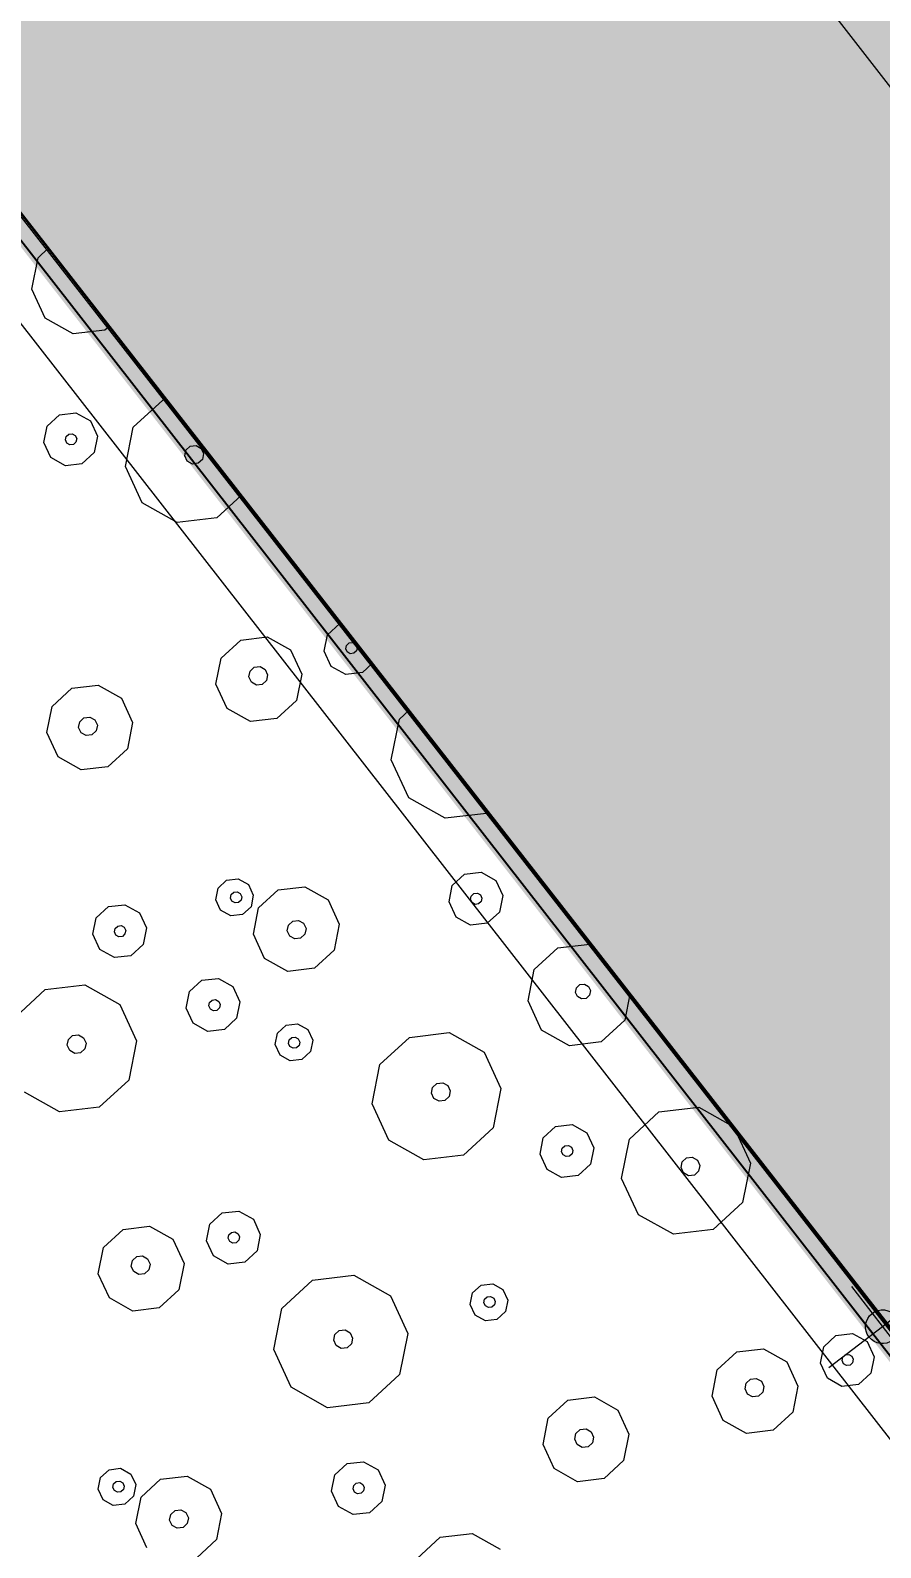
# Model space of a CAD drawing. Header units: metres. Extents: x -2858 to 512, y -1995 to 1252.
# Drawn here: x -931.521 to -929.002, y -880.615 to -876.12 of the extents above; entities that cross this region are included whole.
import ezdxf
from ezdxf.enums import TextEntityAlignment as Align
from ezdxf.lldxf.tags import DXFTag

# ---------------------------------------------------------------- set-up
doc = ezdxf.new("R2010")
doc.units = ezdxf.units.M
for name, color, linetype in [('Calque commun', 7, 'Continuous'), ('Calque11', 7, 'Continuous'), ('Calque17', 7, 'Continuous')]:
    doc.layers.add(name, color=color, linetype=linetype)
doc.styles.add('ARIAL', font='arial.ttf')
tags = doc.linetypes.add('DASHDOT2', pattern=[0.5, 0.25, -0.125, 0, -0.125]).pattern_tags.tags
tags[10:11] = [DXFTag(74, 4), DXFTag(75, 0), DXFTag(340, '0'), DXFTag(46, 1.0), DXFTag(50, 0.0), DXFTag(44, 0.0), DXFTag(45, 0.0)]
tags[8:9] = [DXFTag(74, 4), DXFTag(75, 0), DXFTag(340, '0'), DXFTag(46, 1.0), DXFTag(50, 0.0), DXFTag(44, 0.0), DXFTag(45, 0.0)]
tags[6:7] = [DXFTag(74, 4), DXFTag(75, 0), DXFTag(340, '0'), DXFTag(46, 1.0), DXFTag(50, 0.0), DXFTag(44, 0.0), DXFTag(45, 0.0)]
tags[4:5] = [DXFTag(74, 4), DXFTag(75, 0), DXFTag(340, '0'), DXFTag(46, 1.0), DXFTag(50, 0.0), DXFTag(44, 0.0), DXFTag(45, 0.0)]
tags = doc.linetypes.add('HIDDENX2', pattern=[0.75, 0.5, -0.25]).pattern_tags.tags
tags[6:7] = [DXFTag(74, 4), DXFTag(75, 0), DXFTag(340, '0'), DXFTag(46, 1.0), DXFTag(50, 0.0), DXFTag(44, 0.0), DXFTag(45, 0.0)]
tags[4:5] = [DXFTag(74, 4), DXFTag(75, 0), DXFTag(340, '0'), DXFTag(46, 1.0), DXFTag(50, 0.0), DXFTag(44, 0.0), DXFTag(45, 0.0)]

# ---------------------------------------------------------------- blocks, each defined once
blk = doc.blocks.new('hatch8')
at = {"layer": 'Calque commun', "color": 6, "linetype": 'Continuous', "lineweight": 9}
mesh = blk.add_polyface(dxfattribs=at)
corners = [(-39.1748, -20.5153), (-32.5653, -22.3507), (-39.1748, -29.7153), (-32.5653, -29.7153), (-25.9653, -22.3507), (-32.5653, -31.5507), (-25.9653, -31.5507), (-25.9653, -29.7153), (-19.3559, -29.7153), (-32.5653, -20.5153), (-25.9653, -20.5153), (-19.3559, -20.5153)]
mesh.append_faces([[corners[k] for k in face] for face in [(0, 1, 2), (7, 4, 8), (8, 4, 11)]], dxfattribs={"vtx0": -1, "vtx1": -1, "color": 6})
mesh.append_faces([[corners[k] for k in face] for face in [(7, 3, 4)]], dxfattribs={"vtx0": -1, "vtx1": -1, "vtx2": -1, "color": 6})
mesh.append_faces([[corners[k] for k in face] for face in [(3, 1, 4)]], dxfattribs={"vtx0": -1, "vtx2": -1, "color": 6})
mesh.append_faces([[corners[k] for k in face] for face in [(5, 3, 6), (9, 1, 0), (10, 11, 4)]], dxfattribs={"vtx1": -1, "color": 6})
mesh.append_faces([[corners[k] for k in face] for face in [(7, 6, 3), (3, 2, 1)]], dxfattribs={"vtx1": -1, "vtx2": -1, "color": 6})
blk = doc.blocks.new('toitvilla911-13')
at = {"layer": 'Calque commun', "color": 0, "linetype": 'ByBlock', "lineweight": -2}
blk.add_blockref('hatch8', (0, 0), dxfattribs=at)
at = {"layer": 'Calque commun', "color": 9, "linetype": 'HIDDENX2', "lineweight": 18}
mesh = blk.add_polyface(dxfattribs=at)
corners = [(-25.0415, -29.7153), (-26.3748, -22.3507), (-26.1748, -29.7153), (-39.1748, -29.7153), (-33.5448, -29.7153), (-32.5748, -22.3507), (-26.1748, -31.5507), (-32.7653, -29.7153), (-19.7748, -20.5153), (-26.3748, -20.5153), (-32.7653, -31.5507), (-39.1748, -20.5153), (-19.7748, -29.7153), (-32.5748, -20.5153)]
mesh.append_faces([[corners[k] for k in face] for face in [(6, 7, 10), (11, 5, 13)]], dxfattribs={"vtx0": -1, "color": 9})
mesh.append_faces([[corners[k] for k in face] for face in [(0, 1, 2), (12, 1, 0)]], dxfattribs={"vtx0": -1, "vtx1": -1, "color": 9})
mesh.append_faces([[corners[k] for k in face] for face in [(2, 1, 7)]], dxfattribs={"vtx0": -1, "vtx1": -1, "vtx2": -1, "color": 9})
mesh.append_faces([[corners[k] for k in face] for face in [(7, 1, 5)]], dxfattribs={"vtx0": -1, "vtx2": -1, "color": 9})
mesh.append_faces([[corners[k] for k in face] for face in [(3, 4, 5), (6, 2, 7), (11, 3, 5), (12, 8, 1), (4, 7, 5)]], dxfattribs={"vtx1": -1, "vtx2": -1, "color": 9})
mesh.append_faces([[corners[k] for k in face] for face in [(8, 9, 1)]], dxfattribs={"vtx2": -1, "color": 9})
blk = doc.blocks.new('geometrebondepartleger')
at = {"layer": 'Calque commun', "color": 10, "linetype": 'DASHDOT2', "lineweight": 18, "flags": 128}
blk.add_lwpolyline([(45.2867, 98.0868), (42.9361, 93.8756), (22.4919, 69.3549), (46.896, 54.8213), (60.0219, 76.4824), (130.1549, 64.2531), (145.3143, 148.376), (109.3485, 154.881), (91.263, 130.1164), (87.3779, 124.8321), (86.3313, 123.2789), (83.8109, 118.8118), (74.9183, 102.5858), (72.6157, 98.3586), (63.0649, 85.9136), (45.1583, 97.9611)], close=True, dxfattribs=at)
at = {"layer": 'Calque11', "color": 7, "linetype": 'Continuous', "lineweight": 9}
blk.add_polyline3d([(125.0277, 35.9078, 79), (133.3383, 81.851, 79), (145.3136, 148.3761, 79)], dxfattribs=at)
at = {"layer": 'Calque17', "color": 1, "linetype": 'Continuous', "lineweight": 9}
for points in [[(125.174, 36.6886, 79), (126.5286, 44.1348, 79), (125.0378, 35.9435, 79), (126.4161, 43.4883, 79), (128.681, 56.0642, 79), (129.9759, 63.1341, 79), (132.1933, 75.6042, 79), (133.3383, 81.851, 79), (135.2222, 92.3412, 79), (136.4776, 99.3268, 79), (138.1727, 108.7115, 79), (140.4846, 121.4626, 79), (141.0933, 124.9318, 79)], [(125.3707, 36.6528, 79), (126.7254, 44.0992, 79), (125.2346, 35.9078, 79), (126.6129, 43.4526, 79), (128.8778, 56.0285, 79), (130.1727, 63.0986, 79), (132.3901, 75.5687, 79), (133.5351, 81.8153, 79), (135.4191, 92.3058, 79), (136.6745, 99.2914, 79), (138.3695, 108.676, 79), (140.6815, 121.4274, 79), (141.2903, 124.8972, 79)]]:
    blk.add_polyline3d(points, dxfattribs=at)
blk = doc.blocks.new('new49')
at = {"layer": 'Calque commun', "color": 1, "linetype": 'Continuous', "lineweight": 9}
blk.add_arc((0, 0), 0.5, 0, 359.9994, dxfattribs=at)
blk = doc.blocks.new('new50')
at = {"layer": 'Calque commun', "color": 1, "linetype": 'Continuous', "lineweight": 9}
blk.add_arc((0, 0), 0.5, 0, 359.9994, dxfattribs=at)
blk = doc.blocks.new('DimLine13683')
at = {"layer": 'Calque commun', "color": 1, "linetype": 'Continuous', "lineweight": 9}
for p, q in [((64.5065, 94.9271), (64.57, 95.2712)), ((64.5337, 95.0746), (64.337, 95.1108)), ((64.5337, 95.0746), (67.4397, 94.5384)), ((67.4125, 94.3909), (67.476, 94.7351)), ((67.4397, 94.5384), (67.6364, 94.5021))]:
    blk.add_line(p, q, dxfattribs=at)
at = {"layer": 'Calque commun', "color": 1, "linetype": 'Continuous', "lineweight": 9, "xscale": 0.1000000055765411, "yscale": 0.1000000055765411, "zscale": 0.1000000055765411, "rotation": 349.5466312477312}
for name, p in [('new49', (64.5337, 95.0746)), ('new50', (67.4397, 94.5384))]:
    blk.add_blockref(name, p, dxfattribs=at)
at = {"layer": 'Calque commun', "color": 1, "linetype": 'Continuous', "lineweight": 9, "style": 'ARIAL'}
blk.add_text('300', height=0.30925, rotation=349.5466, dxfattribs=at).set_placement((65.9885, 94.8163), align=Align.BOTTOM_CENTER)
blk = doc.blocks.new('DimLine13707')
at = {"layer": 'Calque commun', "color": 1, "linetype": 'Continuous', "lineweight": 9}
blk.add_line((63.3796, 84.9677), (65.0032, 93.82), dxfattribs=at)
blk = doc.blocks.new('pattern')
at = {"layer": 'Calque commun', "color": 54, "linetype": 'Continuous', "lineweight": 9}
for p, q in [((67.5027, 94.5342), (67.5224, 94.5795)), ((67.5224, 94.5795), (67.565, 94.6047)), ((67.565, 94.6047), (67.6142, 94.6)), ((67.6142, 94.6), (67.6513, 94.5672)), ((67.5135, 94.4859), (67.5027, 94.5342)), ((67.5649, 94.529), (67.5691, 94.5386)), ((67.5672, 94.5189), (67.5649, 94.529)), ((67.5691, 94.5386), (67.578, 94.5438)), ((67.578, 94.5438), (67.5884, 94.5429)), ((67.5884, 94.5429), (67.5961, 94.536)), ((67.5961, 94.536), (67.5984, 94.5259)), ((67.6513, 94.5672), (67.662, 94.519)), ((67.5506, 94.4532), (67.5135, 94.4859)), ((67.575, 94.512), (67.5672, 94.5189)), ((67.5853, 94.511), (67.575, 94.512)), ((67.5943, 94.5163), (67.5853, 94.511)), ((67.5984, 94.5259), (67.5943, 94.5163)), ((67.662, 94.519), (67.6424, 94.4736)), ((67.7375, 94.4692), (67.8056, 94.5094)), ((67.8056, 94.5094), (67.8843, 94.5019)), ((67.8843, 94.5019), (67.9436, 94.4495)), ((67.5998, 94.4485), (67.5506, 94.4532)), ((67.6424, 94.4736), (67.5998, 94.4485)), ((67.706, 94.3966), (67.7375, 94.4692)), ((67.9436, 94.4495), (67.9608, 94.3723)), ((67.7232, 94.3194), (67.706, 94.3966)), ((67.799, 94.3792), (67.8059, 94.3951)), ((67.8059, 94.3951), (67.8208, 94.4039)), ((67.8208, 94.4039), (67.838, 94.4022)), ((67.838, 94.4022), (67.851, 94.3908)), ((67.8028, 94.3623), (67.799, 94.3792)), ((67.8157, 94.3509), (67.8028, 94.3623)), ((67.833, 94.3492), (67.8157, 94.3509)), ((67.8479, 94.358), (67.833, 94.3492)), ((67.8547, 94.3739), (67.8479, 94.358)), ((67.851, 94.3908), (67.8547, 94.3739)), ((67.9608, 94.3723), (67.9294, 94.2997)), ((67.7825, 94.267), (67.7232, 94.3194)), ((67.8613, 94.2595), (67.7825, 94.267)), ((67.9294, 94.2997), (67.8613, 94.2595)), ((68.178, 94.1916), (68.2462, 94.2318)), ((68.2462, 94.2318), (68.3249, 94.2243)), ((68.3249, 94.2243), (68.3842, 94.172)), ((68.1466, 94.119), (68.178, 94.1916)), ((68.3842, 94.172), (68.4014, 94.0947)), ((68.2539, 94.119), (68.2688, 94.1278)), ((68.2688, 94.1278), (68.286, 94.1262)), ((68.286, 94.1262), (68.299, 94.1147)), ((68.7066, 94.0415), (68.6859, 94.1341)), ((68.1638, 94.0418), (68.1466, 94.119)), ((68.247, 94.1032), (68.2539, 94.119)), ((68.2508, 94.0863), (68.247, 94.1032)), ((68.2637, 94.0748), (68.2508, 94.0863)), ((68.2959, 94.082), (68.281, 94.0732)), ((68.3027, 94.0979), (68.2959, 94.082)), ((68.299, 94.1147), (68.3027, 94.0979)), ((68.4014, 94.0947), (68.37, 94.0222)), ((68.2231, 93.9894), (68.1638, 94.0418)), ((68.281, 94.0732), (68.2637, 94.0748)), ((68.7777, 93.9786), (68.7066, 94.0415)), ((68.3018, 93.9819), (68.2231, 93.9894)), ((68.37, 94.0222), (68.3018, 93.9819)), ((67.3396, 93.924), (67.4418, 93.9844)), ((67.4418, 93.9844), (67.5599, 93.9731)), ((67.5599, 93.9731), (67.6488, 93.8946)), ((68.8722, 93.9696), (68.7777, 93.9786)), ((67.2938, 93.8184), (67.3396, 93.924)), ((67.6488, 93.8946), (67.6747, 93.7787)), ((67.3182, 93.6993), (67.2928, 93.8131)), ((67.4377, 93.8009), (67.4445, 93.8168)), ((67.4445, 93.8168), (67.4594, 93.8256)), ((67.4594, 93.8256), (67.4767, 93.824)), ((67.4767, 93.824), (67.4897, 93.8125)), ((67.4897, 93.8125), (67.4934, 93.7956)), ((67.4414, 93.7841), (67.4377, 93.8009)), ((67.4544, 93.7726), (67.4414, 93.7841)), ((67.4716, 93.771), (67.4544, 93.7726)), ((67.4865, 93.7798), (67.4716, 93.771)), ((67.4934, 93.7956), (67.4865, 93.7798)), ((67.6747, 93.7787), (67.6274, 93.6699)), ((68.7716, 93.7539), (68.8141, 93.7791)), ((68.8141, 93.7791), (68.8634, 93.7744)), ((68.8634, 93.7744), (68.9004, 93.7416)), ((68.7519, 93.7085), (68.7716, 93.7539)), ((68.9004, 93.7416), (68.9112, 93.6934)), ((67.4071, 93.6208), (67.3182, 93.6993)), ((68.1208, 93.6591), (68.1506, 93.6767)), ((68.1506, 93.6767), (68.1851, 93.6734)), ((68.7626, 93.6603), (68.7519, 93.7085)), ((68.8141, 93.7034), (68.8182, 93.713)), ((68.8163, 93.6933), (68.8141, 93.7034)), ((68.8241, 93.6864), (68.8163, 93.6933)), ((68.8182, 93.713), (68.8272, 93.7182)), ((68.8345, 93.6854), (68.8241, 93.6864)), ((68.8272, 93.7182), (68.8375, 93.7172)), ((68.8434, 93.6907), (68.8345, 93.6854)), ((68.8375, 93.7172), (68.8453, 93.7104)), ((68.8475, 93.7002), (68.8434, 93.6907)), ((68.8453, 93.7104), (68.8475, 93.7002)), ((68.9112, 93.6934), (68.8915, 93.648)), ((67.6274, 93.6699), (67.5253, 93.6095)), ((68.107, 93.6273), (68.1208, 93.6591)), ((68.1448, 93.6245), (68.149, 93.634)), ((68.149, 93.634), (68.1579, 93.6393)), ((68.1579, 93.6393), (68.1682, 93.6383)), ((68.1682, 93.6383), (68.176, 93.6314)), ((68.176, 93.6314), (68.1783, 93.6213)), ((68.1851, 93.6734), (68.211, 93.6505)), ((68.211, 93.6505), (68.2185, 93.6167)), ((68.7997, 93.6276), (68.7626, 93.6603)), ((68.8915, 93.648), (68.8489, 93.6229)), ((67.5253, 93.6095), (67.4071, 93.6208)), ((68.1146, 93.5935), (68.107, 93.6273)), ((68.1405, 93.5706), (68.1146, 93.5935)), ((68.1471, 93.6143), (68.1448, 93.6245)), ((68.1549, 93.6075), (68.1471, 93.6143)), ((68.1652, 93.6065), (68.1549, 93.6075)), ((68.1741, 93.6118), (68.1652, 93.6065)), ((68.1783, 93.6213), (68.1741, 93.6118)), ((68.2048, 93.5849), (68.175, 93.5673)), ((68.2185, 93.6167), (68.2048, 93.5849)), ((68.8489, 93.6229), (68.7997, 93.6276)), ((67.5958, 93.5026), (67.6154, 93.548)), ((67.6154, 93.548), (67.658, 93.5732)), ((67.658, 93.5732), (67.7072, 93.5685)), ((67.7072, 93.5685), (67.7443, 93.5357)), ((68.175, 93.5673), (68.1405, 93.5706)), ((68.3925, 93.5047), (68.499, 93.5676)), ((68.499, 93.5676), (68.622, 93.5558)), ((68.622, 93.5558), (68.7147, 93.474)), ((67.6065, 93.4544), (67.5958, 93.5026)), ((67.658, 93.4975), (67.6621, 93.507)), ((67.6602, 93.4874), (67.658, 93.4975)), ((67.6621, 93.507), (67.671, 93.5123)), ((67.671, 93.5123), (67.6814, 93.5113)), ((67.6814, 93.5113), (67.6892, 93.5045)), ((67.6892, 93.5045), (67.6914, 93.4943)), ((67.7443, 93.5357), (67.7551, 93.4875)), ((68.3434, 93.3913), (68.3925, 93.5047)), ((67.6436, 93.4217), (67.6065, 93.4544)), ((67.668, 93.4805), (67.6602, 93.4874)), ((67.6783, 93.4795), (67.668, 93.4805)), ((67.6873, 93.4848), (67.6783, 93.4795)), ((67.6914, 93.4943), (67.6873, 93.4848)), ((67.7551, 93.4875), (67.7354, 93.4421)), ((68.7147, 93.474), (68.7415, 93.3534)), ((69.1572, 93.4493), (69.2253, 93.4895)), ((69.2253, 93.4895), (69.304, 93.482)), ((67.6928, 93.417), (67.6436, 93.4217)), ((67.7354, 93.4421), (67.6928, 93.417)), ((69.1257, 93.3767), (69.1572, 93.4493)), ((67.2047, 93.3244), (67.2722, 93.3643)), ((67.2722, 93.3643), (67.3668, 93.3553)), ((68.3702, 93.2707), (68.3434, 93.3913)), ((68.5046, 93.3756), (68.5115, 93.3915)), ((68.5083, 93.3587), (68.5046, 93.3756)), ((68.5115, 93.3915), (68.5264, 93.4003)), ((68.5264, 93.4003), (68.5436, 93.3986)), ((68.5436, 93.3986), (68.5565, 93.3872)), ((68.5603, 93.3703), (68.5534, 93.3544)), ((68.5565, 93.3872), (68.5603, 93.3703)), ((69.1429, 93.2995), (69.1257, 93.3767)), ((69.2259, 93.369), (69.2328, 93.3849)), ((69.2297, 93.3521), (69.2259, 93.369)), ((69.2328, 93.3849), (69.2477, 93.3937)), ((69.2477, 93.3937), (69.2649, 93.3921)), ((69.2649, 93.3921), (69.2779, 93.3806)), ((69.2817, 93.3637), (69.2748, 93.3478)), ((69.2779, 93.3806), (69.2817, 93.3637)), ((67.3668, 93.3553), (67.4379, 93.2924)), ((68.5213, 93.3473), (68.5083, 93.3587)), ((68.5385, 93.3456), (68.5213, 93.3473)), ((68.5534, 93.3544), (68.5385, 93.3456)), ((68.7415, 93.3534), (68.6924, 93.24)), ((69.2426, 93.3407), (69.2297, 93.3521)), ((69.2599, 93.339), (69.2426, 93.3407)), ((69.2748, 93.3478), (69.2599, 93.339)), ((69.3805, 93.3524), (69.3491, 93.2799)), ((67.4379, 93.2924), (67.4586, 93.1998)), ((67.668, 93.2261), (67.7702, 93.2864)), ((67.7702, 93.2864), (67.8884, 93.2752)), ((67.8884, 93.2752), (67.9773, 93.1966)), ((68.4629, 93.1889), (68.3702, 93.2707)), ((69.2022, 93.2471), (69.1429, 93.2995)), ((69.3491, 93.2799), (69.2809, 93.2396)), ((67.269, 93.2176), (67.2745, 93.2303)), ((67.2745, 93.2303), (67.2864, 93.2373)), ((67.2864, 93.2373), (67.3002, 93.236)), ((67.3002, 93.236), (67.3106, 93.2268)), ((67.3106, 93.2268), (67.3136, 93.2133)), ((67.6208, 93.1172), (67.668, 93.2261)), ((68.6924, 93.24), (68.5859, 93.1771)), ((69.2809, 93.2396), (69.2022, 93.2471)), ((67.272, 93.204), (67.269, 93.2176)), ((67.2824, 93.1949), (67.272, 93.204)), ((67.2961, 93.1936), (67.2824, 93.1949)), ((67.3081, 93.2006), (67.2961, 93.1936)), ((67.3136, 93.2133), (67.3081, 93.2006)), ((67.4586, 93.1998), (67.4208, 93.1127)), ((67.9773, 93.1966), (68.0031, 93.0808)), ((68.5859, 93.1771), (68.4629, 93.1889)), ((69.2497, 93.1711), (69.2635, 93.2028)), ((69.2635, 93.2028), (69.2933, 93.2204)), ((69.2854, 93.1707), (69.2895, 93.1802)), ((69.2895, 93.1802), (69.2984, 93.1855)), ((69.2933, 93.2204), (69.3277, 93.2171)), ((69.2984, 93.1855), (69.3088, 93.1845)), ((69.3088, 93.1845), (69.3166, 93.1776)), ((69.3277, 93.2171), (69.3537, 93.1942)), ((69.3537, 93.1942), (69.3612, 93.1604)), ((67.1734, 93.1363), (67.172, 93.1427)), ((67.2445, 93.0734), (67.1734, 93.1363)), ((69.2572, 93.1373), (69.2497, 93.1711)), ((69.2832, 93.1144), (69.2572, 93.1373)), ((69.2876, 93.1606), (69.2854, 93.1707)), ((69.2954, 93.1537), (69.2876, 93.1606)), ((69.3057, 93.1527), (69.2954, 93.1537)), ((69.3147, 93.158), (69.3057, 93.1527)), ((69.3188, 93.1675), (69.3147, 93.158)), ((69.3166, 93.1776), (69.3188, 93.1675)), ((69.3612, 93.1604), (69.3474, 93.1287)), ((67.4208, 93.1127), (67.339, 93.0644)), ((67.6466, 93.0014), (67.6208, 93.1172)), ((67.7661, 93.103), (67.773, 93.1189)), ((67.7699, 93.0861), (67.7661, 93.103)), ((67.773, 93.1189), (67.7879, 93.1277)), ((67.7879, 93.1277), (67.8051, 93.126)), ((67.8051, 93.126), (67.8181, 93.1146)), ((67.8219, 93.0977), (67.815, 93.0818)), ((67.8181, 93.1146), (67.8219, 93.0977)), ((69.3176, 93.1111), (69.2832, 93.1144)), ((69.3474, 93.1287), (69.3176, 93.1111)), ((67.339, 93.0644), (67.2445, 93.0734)), ((67.7829, 93.0747), (67.7699, 93.0861)), ((67.8001, 93.073), (67.7829, 93.0747)), ((67.815, 93.0818), (67.8001, 93.073)), ((68.0031, 93.0808), (67.9559, 92.9719)), ((67.7356, 92.9229), (67.6466, 93.0014)), ((68.4649, 92.9832), (68.5075, 93.0083)), ((68.5075, 93.0083), (68.5567, 93.0036)), ((68.5567, 93.0036), (68.5938, 92.9709)), ((67.9559, 92.9719), (67.8537, 92.9116)), ((68.4452, 92.9378), (68.4649, 92.9832)), ((68.5938, 92.9709), (68.6045, 92.9226)), ((67.8537, 92.9116), (67.7356, 92.9229)), ((68.456, 92.8895), (68.4452, 92.9378)), ((68.5074, 92.9327), (68.5116, 92.9422)), ((68.5097, 92.9225), (68.5074, 92.9327)), ((68.5175, 92.9157), (68.5097, 92.9225)), ((68.5116, 92.9422), (68.5205, 92.9475)), ((68.5278, 92.9147), (68.5175, 92.9157)), ((68.5205, 92.9475), (68.5309, 92.9465)), ((68.5368, 92.92), (68.5278, 92.9147)), ((68.5309, 92.9465), (68.5386, 92.9396)), ((68.5409, 92.9295), (68.5368, 92.92)), ((68.5386, 92.9396), (68.5409, 92.9295)), ((68.6045, 92.9226), (68.5849, 92.8773)), ((68.68, 92.8728), (68.7481, 92.913)), ((68.7481, 92.913), (68.8269, 92.9055)), ((67.2384, 92.8487), (67.281, 92.8739)), ((67.281, 92.8739), (67.3302, 92.8692)), ((67.3302, 92.8692), (67.3672, 92.8364)), ((68.4931, 92.8568), (68.456, 92.8895)), ((68.5849, 92.8773), (68.5423, 92.8521)), ((68.6485, 92.8002), (68.68, 92.8728)), ((68.8269, 92.9055), (68.8861, 92.8532)), ((67.2187, 92.8034), (67.2384, 92.8487)), ((67.3672, 92.8364), (67.378, 92.7882)), ((68.5423, 92.8521), (68.4931, 92.8568)), ((68.8861, 92.8532), (68.9034, 92.7759)), ((67.2295, 92.7551), (67.2187, 92.8034)), ((67.2809, 92.7982), (67.285, 92.8078)), ((67.2832, 92.7881), (67.2809, 92.7982)), ((67.291, 92.7812), (67.2832, 92.7881)), ((67.285, 92.8078), (67.294, 92.813)), ((67.3013, 92.7802), (67.291, 92.7812)), ((67.294, 92.813), (67.3043, 92.812)), ((67.3102, 92.7855), (67.3013, 92.7802)), ((67.3043, 92.812), (67.3121, 92.8052)), ((67.3144, 92.795), (67.3102, 92.7855)), ((67.3121, 92.8052), (67.3144, 92.795)), ((67.378, 92.7882), (67.3583, 92.7428)), ((68.6657, 92.723), (68.6485, 92.8002)), ((68.7415, 92.7829), (68.7484, 92.7987)), ((68.7453, 92.766), (68.7415, 92.7829)), ((68.7484, 92.7987), (68.7633, 92.8075)), ((68.7633, 92.8075), (68.7805, 92.8059)), ((68.7805, 92.8059), (68.7935, 92.7944)), ((68.7972, 92.7775), (68.7904, 92.7617)), ((68.7935, 92.7944), (68.7972, 92.7775)), ((68.9034, 92.7759), (68.8719, 92.7034)), ((67.2665, 92.7224), (67.2295, 92.7551)), ((67.3583, 92.7428), (67.3158, 92.7177)), ((67.9327, 92.7151), (67.9625, 92.7327)), ((67.9625, 92.7327), (67.997, 92.7295)), ((68.7582, 92.7545), (68.7453, 92.766)), ((68.7755, 92.7529), (68.7582, 92.7545)), ((68.7904, 92.7617), (68.7755, 92.7529)), ((67.3158, 92.7177), (67.2665, 92.7224)), ((67.9189, 92.6834), (67.9327, 92.7151)), ((67.9584, 92.6806), (67.9625, 92.6902)), ((67.9625, 92.6902), (67.9715, 92.6954)), ((67.9715, 92.6954), (67.9818, 92.6945)), ((67.9818, 92.6945), (67.9896, 92.6876)), ((67.9896, 92.6876), (67.9918, 92.6775)), ((67.997, 92.7295), (68.0229, 92.7066)), ((68.0229, 92.7066), (68.0304, 92.6728)), ((68.725, 92.6707), (68.6657, 92.723)), ((68.8719, 92.7034), (68.8038, 92.6631)), ((67.0833, 92.6512), (67.0888, 92.6507)), ((67.0888, 92.6507), (67.1815, 92.5688)), ((67.9265, 92.6496), (67.9189, 92.6834)), ((67.9524, 92.6267), (67.9265, 92.6496)), ((67.9606, 92.6705), (67.9584, 92.6806)), ((67.9684, 92.6636), (67.9606, 92.6705)), ((67.9788, 92.6627), (67.9684, 92.6636)), ((67.9877, 92.6679), (67.9788, 92.6627)), ((68.0167, 92.641), (67.9869, 92.6234)), ((67.9918, 92.6775), (67.9877, 92.6679)), ((68.0304, 92.6728), (68.0167, 92.641)), ((68.8038, 92.6631), (68.725, 92.6707)), ((67.9869, 92.6234), (67.9524, 92.6267)), ((67.1815, 92.5688), (67.2084, 92.4482)), ((67.624, 92.5441), (67.6921, 92.5843)), ((67.6921, 92.5843), (67.7709, 92.5768)), ((67.7709, 92.5768), (67.8302, 92.5245)), ((67.5925, 92.4715), (67.624, 92.5441)), ((67.8302, 92.5245), (67.8474, 92.4472)), ((67.6097, 92.3943), (67.5925, 92.4715)), ((67.6927, 92.4638), (67.6996, 92.4797)), ((67.6965, 92.4469), (67.6927, 92.4638)), ((67.6996, 92.4797), (67.7145, 92.4885)), ((67.7145, 92.4885), (67.7318, 92.4869)), ((67.7318, 92.4869), (67.7447, 92.4754)), ((67.7447, 92.4754), (67.7485, 92.4585)), ((67.972, 92.4331), (67.9917, 92.4785)), ((67.9917, 92.4785), (68.0343, 92.5036)), ((68.0343, 92.5036), (68.0835, 92.4989)), ((68.0835, 92.4989), (68.1206, 92.4662)), ((68.1206, 92.4662), (68.1313, 92.4179)), ((67.2084, 92.4482), (67.1592, 92.3348)), ((67.7095, 92.4355), (67.6965, 92.4469)), ((67.7267, 92.4339), (67.7095, 92.4355)), ((67.7416, 92.4426), (67.7267, 92.4339)), ((67.7485, 92.4585), (67.7416, 92.4426)), ((67.8474, 92.4472), (67.8159, 92.3747)), ((67.9828, 92.3848), (67.972, 92.4331)), ((68.0329, 92.4309), (68.0371, 92.4404)), ((68.0352, 92.4208), (68.0329, 92.4309)), ((68.043, 92.4139), (68.0352, 92.4208)), ((68.0371, 92.4404), (68.046, 92.4457)), ((68.046, 92.4457), (68.0563, 92.4447)), ((68.0622, 92.4182), (68.0533, 92.4129)), ((68.0563, 92.4447), (68.0641, 92.4379)), ((68.0664, 92.4277), (68.0622, 92.4182)), ((68.0641, 92.4379), (68.0664, 92.4277)), ((68.1313, 92.4179), (68.1116, 92.3726)), ((67.669, 92.3419), (67.6097, 92.3943)), ((67.8159, 92.3747), (67.7478, 92.3344)), ((68.0198, 92.3521), (67.9828, 92.3848)), ((68.0533, 92.4129), (68.043, 92.4139)), ((68.1116, 92.3726), (68.0691, 92.3474)), ((68.2821, 92.3277), (68.3843, 92.388)), ((68.3843, 92.388), (68.5024, 92.3767)), ((68.5024, 92.3767), (68.5913, 92.2982)), ((67.1592, 92.3348), (67.0528, 92.2719)), ((67.7478, 92.3344), (67.669, 92.3419)), ((68.0691, 92.3474), (68.0198, 92.3521)), ((68.2349, 92.2188), (68.2821, 92.3277)), ((67.7165, 92.2659), (67.7303, 92.2976)), ((67.7303, 92.2976), (67.7601, 92.3152)), ((67.7601, 92.3152), (67.7946, 92.3119)), ((67.7946, 92.3119), (67.8205, 92.289)), ((67.8205, 92.289), (67.828, 92.2552)), ((68.5913, 92.2982), (68.6171, 92.1824)), ((67.0528, 92.2719), (67.0156, 92.2755)), ((67.7241, 92.2321), (67.7165, 92.2659)), ((67.7522, 92.2655), (67.7563, 92.275)), ((67.7544, 92.2554), (67.7522, 92.2655)), ((67.7622, 92.2485), (67.7544, 92.2554)), ((67.7563, 92.275), (67.7653, 92.2803)), ((67.7726, 92.2475), (67.7622, 92.2485)), ((67.7653, 92.2803), (67.7756, 92.2793)), ((67.7815, 92.2528), (67.7726, 92.2475)), ((67.7756, 92.2793), (67.7834, 92.2724)), ((67.7856, 92.2623), (67.7815, 92.2528)), ((67.7834, 92.2724), (67.7856, 92.2623)), ((67.828, 92.2552), (67.8143, 92.2235)), ((67.75, 92.2092), (67.7241, 92.2321)), ((67.7845, 92.2059), (67.75, 92.2092)), ((67.8143, 92.2235), (67.7845, 92.2059)), ((68.2607, 92.103), (68.2349, 92.2188)), ((68.3802, 92.2046), (68.387, 92.2205)), ((68.3839, 92.1877), (68.3802, 92.2046)), ((68.387, 92.2205), (68.402, 92.2293)), ((68.402, 92.2293), (68.4192, 92.2276)), ((68.4192, 92.2276), (68.4322, 92.2162)), ((68.4359, 92.1993), (68.429, 92.1834)), ((68.4322, 92.2162), (68.4359, 92.1993)), ((68.0136, 92.1266), (68.0562, 92.1518)), ((68.0562, 92.1518), (68.1054, 92.1471)), ((68.1054, 92.1471), (68.1425, 92.1143)), ((68.3969, 92.1762), (68.3839, 92.1877)), ((68.4141, 92.1746), (68.3969, 92.1762)), ((68.429, 92.1834), (68.4141, 92.1746)), ((66.9844, 92.1022), (67.0235, 92.0984)), ((67.994, 92.0813), (68.0136, 92.1266)), ((68.1425, 92.1143), (68.1532, 92.0661)), ((68.3496, 92.0244), (68.2607, 92.103)), ((67.0235, 92.0984), (67.0606, 92.0657)), ((67.0606, 92.0657), (67.0714, 92.0174)), ((68.0047, 92.033), (67.994, 92.0813)), ((68.0562, 92.0761), (68.0603, 92.0857)), ((68.0584, 92.066), (68.0562, 92.0761)), ((68.0662, 92.0591), (68.0584, 92.066)), ((68.0603, 92.0857), (68.0692, 92.0909)), ((68.0765, 92.0581), (68.0662, 92.0591)), ((68.0692, 92.0909), (68.0796, 92.09)), ((68.0855, 92.0634), (68.0765, 92.0581)), ((68.0796, 92.09), (68.0873, 92.0831)), ((68.0896, 92.0729), (68.0855, 92.0634)), ((68.0873, 92.0831), (68.0896, 92.0729)), ((68.1532, 92.0661), (68.1336, 92.0207)), ((66.9743, 92.0275), (66.9784, 92.037)), ((66.9765, 92.0173), (66.9743, 92.0275)), ((66.9843, 92.0105), (66.9765, 92.0173)), ((66.9784, 92.037), (66.9873, 92.0423)), ((66.9873, 92.0423), (66.9977, 92.0413)), ((67.0036, 92.0148), (66.9946, 92.0095)), ((66.9977, 92.0413), (67.0055, 92.0344)), ((67.0077, 92.0243), (67.0036, 92.0148)), ((67.0055, 92.0344), (67.0077, 92.0243)), ((67.0714, 92.0174), (67.0517, 91.9721)), ((68.0418, 92.0003), (68.0047, 92.033)), ((68.1336, 92.0207), (68.091, 91.9956)), ((68.4678, 92.0132), (68.3496, 92.0244)), ((66.9946, 92.0095), (66.9843, 92.0105)), ((67.0517, 91.9721), (67.0091, 91.9469)), ((67.1153, 91.895), (67.1468, 91.9676)), ((67.1468, 91.9676), (67.2149, 92.0078)), ((67.2149, 92.0078), (67.2937, 92.0003)), ((67.2937, 92.0003), (67.353, 91.948)), ((68.091, 91.9956), (68.0418, 92.0003)), ((66.9599, 91.9516), (66.9576, 91.9537)), ((67.0091, 91.9469), (66.9599, 91.9516)), ((67.353, 91.948), (67.3702, 91.8708)), ((67.1325, 91.8178), (67.1153, 91.895)), ((67.2083, 91.8777), (67.2152, 91.8935)), ((67.2121, 91.8608), (67.2083, 91.8777)), ((67.2152, 91.8935), (67.2301, 91.9023)), ((67.2301, 91.9023), (67.2473, 91.9007)), ((67.2473, 91.9007), (67.2603, 91.8892)), ((67.2603, 91.8892), (67.2641, 91.8724)), ((67.2251, 91.8493), (67.2121, 91.8608)), ((67.2423, 91.8477), (67.2251, 91.8493)), ((67.2572, 91.8565), (67.2423, 91.8477)), ((67.2641, 91.8724), (67.2572, 91.8565)), ((67.3702, 91.8708), (67.3387, 91.7982)), ((67.1918, 91.7655), (67.1325, 91.8178)), ((67.3387, 91.7982), (67.2706, 91.7579)), ((67.2706, 91.7579), (67.1918, 91.7655)), ((67.5874, 91.69), (67.6555, 91.7303)), ((67.6555, 91.7303), (67.7342, 91.7228)), ((67.7342, 91.7228), (67.7935, 91.6704)), ((67.5559, 91.6175), (67.5874, 91.69)), ((67.7935, 91.6704), (67.8107, 91.5932)), ((67.5731, 91.5402), (67.5559, 91.6175)), ((67.6563, 91.6016), (67.6632, 91.6175)), ((67.6632, 91.6175), (67.6781, 91.6263)), ((67.6781, 91.6263), (67.6953, 91.6246)), ((67.6953, 91.6246), (67.7083, 91.6132)), ((67.7083, 91.6132), (67.7121, 91.5963)), ((67.6601, 91.5847), (67.6563, 91.6016)), ((67.6731, 91.5733), (67.6601, 91.5847)), ((67.6903, 91.5716), (67.6731, 91.5733)), ((67.7052, 91.5804), (67.6903, 91.5716)), ((67.7121, 91.5963), (67.7052, 91.5804)), ((67.8107, 91.5932), (67.7793, 91.5206)), ((67.6324, 91.4879), (67.5731, 91.5402)), ((67.7793, 91.5206), (67.7112, 91.4804)), ((66.8723, 91.4808), (66.9692, 91.4715)), ((67.7112, 91.4804), (67.6324, 91.4879)), ((66.9692, 91.4715), (67.0582, 91.393)), ((67.0582, 91.393), (67.084, 91.2772)), ((66.847, 91.2994), (66.8539, 91.3153)), ((66.8508, 91.2825), (66.847, 91.2994)), ((66.8539, 91.3153), (66.8688, 91.3241)), ((66.8688, 91.3241), (66.886, 91.3224)), ((66.886, 91.3224), (66.899, 91.311)), ((66.9027, 91.2941), (66.8959, 91.2782)), ((66.899, 91.311), (66.9027, 91.2941)), ((66.8637, 91.271), (66.8508, 91.2825)), ((66.881, 91.2694), (66.8637, 91.271)), ((66.8959, 91.2782), (66.881, 91.2694)), ((67.084, 91.2772), (67.0368, 91.1683)), ((67.0368, 91.1683), (66.9346, 91.108)), ((66.8165, 91.1192), (66.8084, 91.1263)), ((66.9346, 91.108), (66.8165, 91.1192)), ((67.0248, 91.0465), (67.0673, 91.0716)), ((67.0673, 91.0716), (67.1166, 91.0669)), ((67.0051, 91.0011), (67.0248, 91.0465)), ((67.1166, 91.0669), (67.1536, 91.0342)), ((67.1536, 91.0342), (67.1644, 90.9859)), ((67.0158, 90.9528), (67.0051, 91.0011)), ((67.0673, 90.996), (67.0714, 91.0055)), ((67.0695, 90.9858), (67.0673, 90.996)), ((67.0773, 90.979), (67.0695, 90.9858)), ((67.0714, 91.0055), (67.0804, 91.0108)), ((67.0877, 90.978), (67.0773, 90.979)), ((67.0804, 91.0108), (67.0907, 91.0098)), ((67.0966, 90.9833), (67.0877, 90.978)), ((67.0907, 91.0098), (67.0985, 91.0029)), ((67.1007, 90.9928), (67.0966, 90.9833)), ((67.0985, 91.0029), (67.1007, 90.9928)), ((67.1644, 90.9859), (67.1447, 90.9406)), ((67.0529, 90.9201), (67.0158, 90.9528)), ((67.1447, 90.9406), (67.1021, 90.9154)), ((67.1021, 90.9154), (67.0529, 90.9201)), ((66.7596, 90.8553), (66.7761, 90.8537)), ((66.7761, 90.8537), (66.8472, 90.7909)), ((66.8472, 90.7909), (66.8679, 90.6982)), ((66.8679, 90.6982), (66.8301, 90.6111)), ((66.8301, 90.6111), (66.7484, 90.5629)), ((66.7484, 90.5629), (66.7075, 90.5668))]:
    blk.add_line(p, q, dxfattribs=at)
at = {"layer": 'Calque commun', "color": 7, "linetype": 'Continuous', "lineweight": 9}
mesh = blk.add_polyface(dxfattribs=at)
corners = [(70.8497, 113.5412), (53.8349, 19.1692), (74.7282, 106.3237), (76.0435, 113.5984), (74.769, 106.1763), (58.8077, 18.2701), (114.1703, 105.207), (114.1703, 98.5387)]
mesh.append_faces([[corners[k] for k in face] for face in [(3, 4, 6)]], dxfattribs={"vtx0": -1, "vtx1": -1, "color": 7})
mesh.append_faces([[corners[k] for k in face] for face in [(3, 2, 4)]], dxfattribs={"vtx0": -1, "vtx2": -1, "color": 7})
mesh.append_faces([[corners[k] for k in face] for face in [(5, 2, 1)]], dxfattribs={"vtx1": -1, "color": 7})
mesh.append_faces([[corners[k] for k in face] for face in [(0, 1, 2), (3, 0, 2)]], dxfattribs={"vtx1": -1, "vtx2": -1, "color": 7})
mesh.append_faces([[corners[k] for k in face] for face in [(4, 7, 6)]], dxfattribs={"vtx2": -1, "color": 7})
blk = doc.blocks.new('new295')
at = {"layer": 'Calque commun', "color": 1, "linetype": 'Continuous', "lineweight": 9}
blk.add_arc((0, 0), 0.5, 0, 359.9994, dxfattribs=at)
blk = doc.blocks.new('new296')
at = {"layer": 'Calque commun', "color": 1, "linetype": 'Continuous', "lineweight": 9}
blk.add_arc((0, 0), 0.5, 0, 359.9994, dxfattribs=at)
blk = doc.blocks.new('DimLine18414')
at = {"layer": 'Calque commun', "color": 1, "linetype": 'Continuous', "lineweight": 9}
for p, q in [((62.7391, 89.5077), (62.8015, 89.8521)), ((62.7659, 89.6553), (62.5691, 89.6914)), ((62.7659, 89.6553), (66.4296, 88.9834)), ((66.4021, 88.8359), (66.4662, 89.18)), ((66.4296, 88.9834), (66.6263, 88.9473))]:
    blk.add_line(p, q, dxfattribs=at)
at = {"layer": 'Calque commun', "color": 1, "linetype": 'Continuous', "lineweight": 9, "xscale": 0.1000000030440536, "yscale": 0.1000000030440536, "zscale": 0.1000000030440536, "rotation": 349.6066893352075}
for name, p in [('new295', (62.7659, 89.6553)), ('new296', (66.4296, 88.9834))]:
    blk.add_blockref(name, p, dxfattribs=at)
at = {"layer": 'Calque commun', "color": 1, "linetype": 'Continuous', "lineweight": 9, "style": 'ARIAL'}
blk.add_text('372', height=0.30925, rotation=349.6067, dxfattribs=at).set_placement((64.5995, 89.3292), align=Align.BOTTOM_CENTER)

msp = doc.modelspace()

# ---------------------------------------------------------------- hatches: boundary and pattern name
at = {"layer": 'Calque commun', "linetype": 'Continuous', "lineweight": 9}
msp.add_hatch(color=61, dxfattribs=at).paths.add_polyline_path([(-918.2079, -893.8825), (-916.5629, -892.6296), (-917.5223, -891.3631), (-916.1075, -890.1747), (-921.7717, -882.6417), (-916.3827, -878.5909), (-915.2537, -880.1049), (-910.1333, -876.1781), (-913.9288, -871.1459), (-925.3159, -879.9973), (-925.4332, -879.8671), (-921.9658, -877.1299), (-923.7684, -874.7759), (-926.612, -876.9811), (-932.4056, -869.5053), (-927.375, -865.5524), (-931.3441, -860.2801), (-939.5198, -866.5326)])

# ---------------------------------------------------------------- linework, layer by layer
at = {"layer": 'Calque commun', "color": 160, "linetype": 'ByBlock', "lineweight": -2}
msp.add_line((-939.5958, -866.4144), (-927.8152, -881.534), dxfattribs=at)

# ---------------------------------------------------------------- block references
at = {"layer": 'Calque commun', "color": 0, "linetype": 'ByBlock', "lineweight": -2}
for name, p, rotation in [('geometrebondepartleger', (-916.0371, -706.7784), 228.1617603435354), ('pattern', (-954.4467, -766.6559), 228.1617603435354), ('toitvilla911-13', (-929.7745, -905.192), 217.7683001003761)]:
    msp.add_blockref(name, p, dxfattribs=dict(at, rotation=rotation))
at = {"layer": 'Calque commun', "color": 1, "linetype": 'Continuous', "lineweight": 9, "rotation": 228.1617603435354}
for name in ['DimLine13707', 'DimLine18414', 'DimLine13683']:
    msp.add_blockref(name, (-954.4467, -766.6559), dxfattribs=at)

doc.saveas('drawing.dxf')
